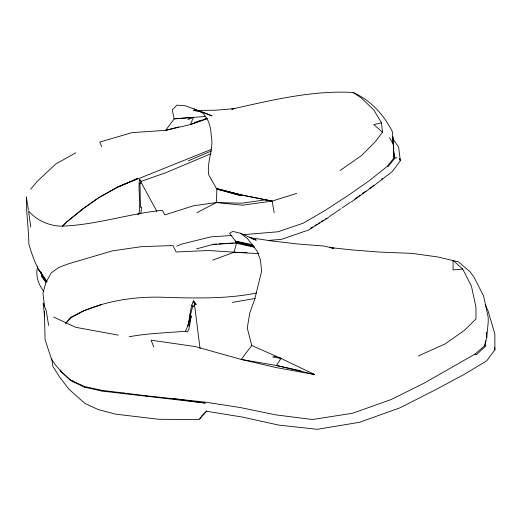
<?xml version="1.0" encoding="UTF-8"?>
<svg xmlns="http://www.w3.org/2000/svg" width="521" height="521" viewBox="0 0 521 521"><rect width="100%" height="100%" fill="white"/><g stroke="black" fill="none" stroke-linecap="round" stroke-linejoin="round"><path stroke-width="0.78" d="M393.752 149.052L392.736 136.736L394.052 157.843L387.344 166.316L369.565 180.494L348.074 195.505L324.817 210.601L303.281 223.157L278.019 231.767L243.274 234.684M44.441 311.441L45.053 339.588L51.579 359.392L55.578 365.084L61.1 371.44L70.582 380.063L84.395 386.471L102.07 390.385L146.59 395.83L205.189 402.114L239.973 407.487L275.427 414.814L312.47 419.522L352.6 413.244L390.867 399.64L423.716 383.384L474.937 354.143L484.869 345.553L486.777 337.374L488.242 321.841L488.157 317.009L483.573 296.026L473.836 276.833L470.229 271.936L458.415 261.861L437.503 256.899L412.039 253.388L379.848 252.079L352.776 249.995L329.487 247.488L333.362 248.276M173.76 399.34L173.708 398.728L205.287 403.072L102.129 391.089L84.441 387.201L70.582 380.499L70.582 380.063M196.834 212.724L216.332 202.552L216.912 189.064L240.852 195.616L216.729 188.921L241.112 194.939L272.144 201.086L296.638 193.454M211.044 153.656L165.815 172.712L141.334 181.315L140.807 181.803L140.709 183.666L139.96 183.105L140.488 207.345L141.621 206.993L140.826 213.336L137.596 214.554M65.92 323.131L70.863 317.817L83.549 310.848C110.836 299.523 140.488 295.772 169.859 297.576C198.801 298.116 228.022 298.891 256.514 292.965M485.468 340.734L484.869 345.553L485.911 345.859L476.63 354.527L474.937 354.143M138.996 213.727C140.898 202.376 138.019 190.79 139.452 179.432L141.334 181.315M129.162 336.761C147.677 333.31 166.616 332.841 185.359 331.265C190.784 322.011 188.804 310.418 193.519 300.832L196.065 304.271L194.47 304.186L193.519 300.832M37.766 266.335C35.141 275.068 38.313 284.661 43.953 291.565M187.977 325.697L192.679 306.055L191.78 305.313M212.653 260.148L233.994 252.268L236.475 243.327L254.723 247.273M45.991 282.271L42.201 277.302L41.367 272.926M70.863 317.817L71.103 317.217L83.549 310.848M205.3 116.496L193.486 117.336L190.393 124.552L165.652 130.354L132.08 132.621L99.745 142.07L101.751 146.688M123.067 393.629L123.425 392.899M200.637 417.347L199.999 418.591L205.867 412.085M253.753 246.088L235.323 241.093L229.605 233.219L232.835 231.422L240.461 233.239L247.325 238.429L257.022 250.946L260.467 259.992L261.614 271.213L254.789 299.034L249.741 313.121L247.273 328.113L251.773 345.527L241.184 359.425L276.325 367.592L314.547 374.521L281.008 358.409L276.443 365.482L241.184 359.425L195.108 346.537L151.077 340.187L153.806 346.966M485.155 304.524L488.086 310.972L494.839 333.876L494.95 349.721L486.783 360.734L465.019 373.954L435.374 389.838L399.828 407.891L359.549 422.297L317.237 429.311L278.663 425.084L242.415 417.074L206.296 411.232L201.868 415.738L199.309 419.646L158.716 419.268L115.857 414.188L98.417 409.643L84.988 403.482L68.779 389.076L59.231 376.475L52.855 366.335L51.683 358.487M231.923 109.071C271.662 100.214 312.125 90.205 353.075 92.464L361.405 98.052L373.746 109.892L381.509 122.787L382.479 132.184L375.439 141.614L361.47 155.558L340.05 170.549M30.687 189.208L37.082 181.516L55.767 163.991L75.864 152.79M65.698 323.209L71.103 317.217M62.891 225.756L66.773 221.835L81.628 209.735L98.339 197.973L117.629 187.182L137.733 178.39M62.416 226.322L66.864 221.894L82.077 209.729M190.256 117.642L187.957 119.53L193.486 117.336L174.157 118.86L165.652 130.354L178.749 126.922M372.567 186.231L373.831 185.242M381.424 179.283L382.694 178.293M354.873 199.022L360.122 195.238M362.088 193.819L366.029 190.986M369.311 188.622L371.935 186.726M351.304 201.998L373.003 186.362L392.313 171.546L400.356 160.742L398.604 147.085L392.671 138.417M82.266 209.273L98.339 197.973M329.077 216.762L341.008 208.647M342.33 207.742L350.281 202.33M307.403 230.783L328.725 217.368M310.718 228.152L312.763 226.889M314.808 225.632L316.846 224.375M318.214 223.535L319.575 222.701M321.62 221.438L323.665 220.181M325.026 219.348L327.071 218.084M98.899 197.479L117.512 187.111L130.55 181.484M418.285 356.019L445.175 343.886L464.322 330.457L475.973 318.911L475.92 306.902L471.394 286.016L462.7 269.051L453.029 260.292L453.107 269.904L462.7 269.051M132.002 180.859L134.171 179.921M135.623 179.296L137.798 178.358M188.25 160.852L211.324 151.012M211.539 149.325L117.512 187.111M176.697 246.159L181.881 244.043L210.81 236.899L231.917 235.459M206.296 411.232L206.798 411.03L206.837 411.414M207.143 118.554L190.393 124.552L207.176 118.606M83.542 310.952L101.712 304.505M306.628 230.666L281.601 239.315L268.667 240.402M194.88 122.344L201.764 120.091M204.056 119.335L206.349 118.586M196.515 248.882L212.933 244.466L242.91 242.532M381.509 122.787L373.778 124.623L382.479 132.184M276.045 356.214L272.62 357.002L281.008 358.409L279.705 357.829M231.91 109.163L234.235 108.642L215.492 110.231L196.801 110.432M232.151 302.408L255.075 298.468M194.131 302.05L193.74 302.108L196.065 304.271M193.486 117.336L174.157 118.86L172.269 109.885L176.886 105.125L185.404 105.756L212.001 115.851L202.682 112.197L193.552 110.472L195.173 110.452M274.202 212.796L272.144 201.086L264.994 199.888L242.037 203.19L216.332 202.552L193.428 205.808L164.916 214.886L162.324 210.289C128.27 213.779 95.291 225.176 60.977 226.186C48.648 225.704 36.652 220.403 28.57 210.972L30.719 227M397.093 157.856L394.052 157.843L393.602 154.001M212.509 244.336L216.502 244.089M218.898 243.945L233.265 243.06M234.867 242.962L242.05 242.525M44.487 305.996L42.937 293.128L46.037 282.245L51.247 272.88L58.71 267.481L68.596 263.763L112.595 250.829L141.445 246.667L172.952 245.541L176.144 251.982L208.289 250.497L237.231 252.366M238.846 252.418L246.934 252.665M233.994 252.268L258.833 253.636M216.332 202.552L242.512 205.196L272.144 201.086L241.887 195.056L216.391 188.524L208.752 174.893C206.505 161.634 214.124 149.019 211.213 135.766C210.998 127.319 208.634 118.723 202.35 112.757L193.988 108.83M185.359 331.265L187.345 331.942L188.849 329.35L191.246 315.895L188.745 326.022L190.354 314.73L189.885 314.254M249.37 237.589L272.431 241.047L297.484 243.965L323.697 246.023L333.922 248.23M118.241 335.14L75.46 327.253L53.78 317.081M235.323 241.093L252.333 244.681M300.578 370.796L276.443 365.482L314.547 374.521L311.343 373.27M253.681 246.309L235.87 242.031L254.196 246.843M216.391 188.524L241.112 194.939M251.643 238.553L256.241 240.188L240.461 233.239M387.344 166.316L388.112 166.596L394.892 158.143L393.635 150.51M251.773 345.527L281.008 358.409M353.075 92.464C370.718 100.221 383.86 114.77 392.424 131.754L393.244 144.122L389.552 137.746M60.56 370.424L61.276 371.87L70.582 380.499M192.679 306.055L193.552 306.902L194.47 304.186L200.038 348.608M46.389 281.789L42.409 276.658L46.069 282.024M139.452 179.432L140.071 180.207M41.771 274.053C35.239 265.352 32.178 254.593 28.883 244.362C28.648 228.498 26.161 212.731 26.337 196.912L28.421 209.891M47.216 281.718L38.547 269.539L44.852 278.631M140.807 181.803L156.886 211.454M60.429 369.995L61.276 371.87M399.627 158.495L400.356 160.742L399.887 159.029M494.318 347.546L494.95 349.721M40.788 272.001L42.201 277.302M72.888 380.558L73.129 382.043M48.629 325.41L46.317 311.024L43.165 303.092L44.578 316.612M486.184 332.098L486.777 337.374M102.07 390.385L102.129 391.089M84.395 386.471L84.441 387.201M146.59 395.83L146.622 396.455M44.532 311.304L44.546 312.821"/></g></svg>
